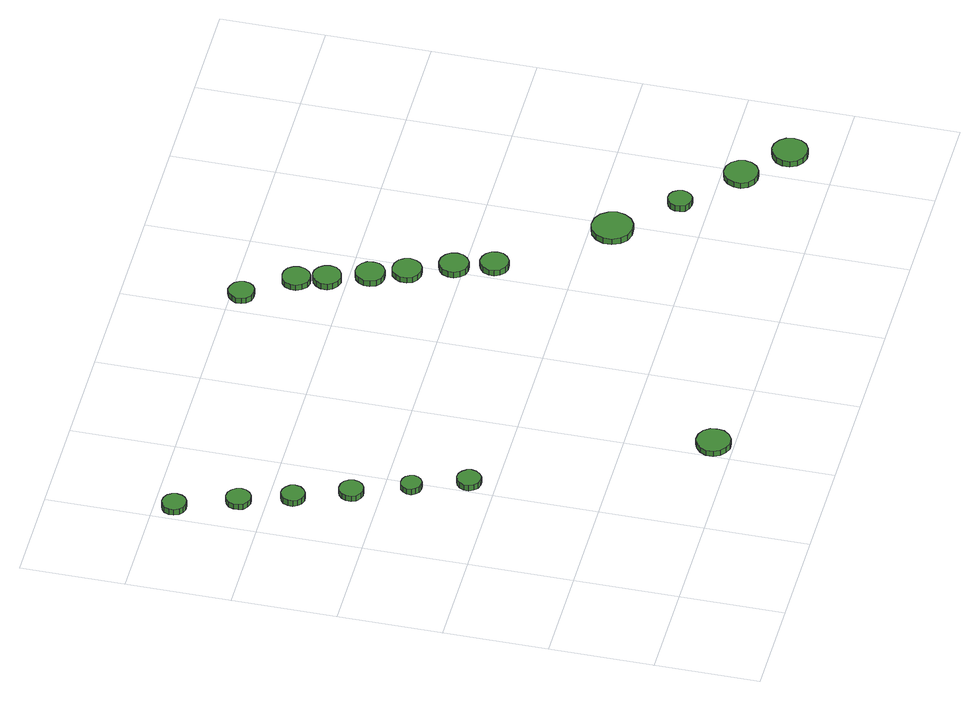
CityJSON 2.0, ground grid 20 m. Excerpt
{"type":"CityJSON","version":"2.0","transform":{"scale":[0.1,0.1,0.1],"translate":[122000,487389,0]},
"CityObjects":{
"tree1":{"type":"SolitaryVegetationObject","attributes":{"function":"something"},"geometry":[{"type":"MultiSurface","lod":"1","boundaries":[[[0,1,2,3,4,5,6,7,8,9,10,11,12,13,14]],[[15,16,17,18,19,20,21,22,23,24,25,26,27,28,29]],[[0,29,28,1]],[[1,28,27,2]],[[2,27,26,3]],[[3,26,25,4]],[[4,25,24,5]],[[5,24,23,6]],[[6,23,22,7]],[[7,22,21,8]],[[8,21,20,9]],[[9,20,19,10]],[[10,19,18,11]],[[11,18,17,12]],[[12,17,16,13]],[[13,16,15,14]],[[14,15,29,0]]]}]},
"tree2":{"type":"SolitaryVegetationObject","attributes":{"function":"something"},"geometry":[{"type":"MultiSurface","lod":"1","boundaries":[[[30,31,32,33,34,35,36,37,38,39,40,41,42,43,44]],[[45,46,47,48,49,50,51,52,53,54,55,56,57,58,59]],[[30,59,58,31]],[[31,58,57,32]],[[32,57,56,33]],[[33,56,55,34]],[[34,55,54,35]],[[35,54,53,36]],[[36,53,52,37]],[[37,52,51,38]],[[38,51,50,39]],[[39,50,49,40]],[[40,49,48,41]],[[41,48,47,42]],[[42,47,46,43]],[[43,46,45,44]],[[44,45,59,30]]]}]},
"tree3":{"type":"SolitaryVegetationObject","attributes":{"function":"something"},"geometry":[{"type":"MultiSurface","lod":"1","boundaries":[[[60,61,62,63,64,65,66,67,68,69,70,71,72,73,74]],[[75,76,77,78,79,80,81,82,83,84,85,86,87,88,89]],[[60,89,88,61]],[[61,88,87,62]],[[62,87,86,63]],[[63,86,85,64]],[[64,85,84,65]],[[65,84,83,66]],[[66,83,82,67]],[[67,82,81,68]],[[68,81,80,69]],[[69,80,79,70]],[[70,79,78,71]],[[71,78,77,72]],[[72,77,76,73]],[[73,76,75,74]],[[74,75,89,60]]]}]},
"tree4":{"type":"SolitaryVegetationObject","attributes":{"function":"something"},"geometry":[{"type":"MultiSurface","lod":"1","boundaries":[[[90,91,92,93,94,95,96,97,98,99,100,101,102,103,104]],[[105,106,107,108,109,110,111,112,113,114,115,116,117,118,119]],[[90,119,118,91]],[[91,118,117,92]],[[92,117,116,93]],[[93,116,115,94]],[[94,115,114,95]],[[95,114,113,96]],[[96,113,112,97]],[[97,112,111,98]],[[98,111,110,99]],[[99,110,109,100]],[[100,109,108,101]],[[101,108,107,102]],[[102,107,106,103]],[[103,106,105,104]],[[104,105,119,90]]]}]},
"tree5":{"type":"SolitaryVegetationObject","attributes":{"function":"something"},"geometry":[{"type":"MultiSurface","lod":"1","boundaries":[[[120,121,122,123,124,125,126,127,128,129,130,131,132,133,134]],[[135,136,137,138,139,140,141,142,143,144,145,146,147,148,149]],[[120,149,148,121]],[[121,148,147,122]],[[122,147,146,123]],[[123,146,145,124]],[[124,145,144,125]],[[125,144,143,126]],[[126,143,142,127]],[[127,142,141,128]],[[128,141,140,129]],[[129,140,139,130]],[[130,139,138,131]],[[131,138,137,132]],[[132,137,136,133]],[[133,136,135,134]],[[134,135,149,120]]]}]},
"tree6":{"type":"SolitaryVegetationObject","attributes":{"function":"something"},"geometry":[{"type":"MultiSurface","lod":"1","boundaries":[[[150,151,152,153,154,155,156,157,158,159,160,161,162,163,164]],[[165,166,167,168,169,170,171,172,173,174,175,176,177,178,179]],[[150,179,178,151]],[[151,178,177,152]],[[152,177,176,153]],[[153,176,175,154]],[[154,175,174,155]],[[155,174,173,156]],[[156,173,172,157]],[[157,172,171,158]],[[158,171,170,159]],[[159,170,169,160]],[[160,169,168,161]],[[161,168,167,162]],[[162,167,166,163]],[[163,166,165,164]],[[164,165,179,150]]]}]},
"tree7":{"type":"SolitaryVegetationObject","attributes":{"function":"something"},"geometry":[{"type":"MultiSurface","lod":"1","boundaries":[[[180,181,182,183,184,185,186,187,188,189,190,191,192,193,194]],[[195,196,197,198,199,200,201,202,203,204,205,206,207,208,209]],[[180,209,208,181]],[[181,208,207,182]],[[182,207,206,183]],[[183,206,205,184]],[[184,205,204,185]],[[185,204,203,186]],[[186,203,202,187]],[[187,202,201,188]],[[188,201,200,189]],[[189,200,199,190]],[[190,199,198,191]],[[191,198,197,192]],[[192,197,196,193]],[[193,196,195,194]],[[194,195,209,180]]]}]},
"tree8":{"type":"SolitaryVegetationObject","attributes":{"function":"something"},"geometry":[{"type":"MultiSurface","lod":"1","boundaries":[[[210,211,212,213,214,215,216,217,218,219,220,221,222,223,224]],[[225,226,227,228,229,230,231,232,233,234,235,236,237,238,239]],[[210,239,238,211]],[[211,238,237,212]],[[212,237,236,213]],[[213,236,235,214]],[[214,235,234,215]],[[215,234,233,216]],[[216,233,232,217]],[[217,232,231,218]],[[218,231,230,219]],[[219,230,229,220]],[[220,229,228,221]],[[221,228,227,222]],[[222,227,226,223]],[[223,226,225,224]],[[224,225,239,210]]]}]},
"tree9":{"type":"SolitaryVegetationObject","attributes":{"function":"something"},"geometry":[{"type":"MultiSurface","lod":"1","boundaries":[[[240,241,242,243,244,245,246,247,248,249,250,251,252,253,254]],[[255,256,257,258,259,260,261,262,263,264,265,266,267,268,269]],[[240,269,268,241]],[[241,268,267,242]],[[242,267,266,243]],[[243,266,265,244]],[[244,265,264,245]],[[245,264,263,246]],[[246,263,262,247]],[[247,262,261,248]],[[248,261,260,249]],[[249,260,259,250]],[[250,259,258,251]],[[251,258,257,252]],[[252,257,256,253]],[[253,256,255,254]],[[254,255,269,240]]]}]},
"tree10":{"type":"SolitaryVegetationObject","attributes":{"function":"something"},"geometry":[{"type":"MultiSurface","lod":"1","boundaries":[[[270,271,272,273,274,275,276,277,278,279,280,281,282,283,284]],[[285,286,287,288,289,290,291,292,293,294,295,296,297,298,299]],[[270,299,298,271]],[[271,298,297,272]],[[272,297,296,273]],[[273,296,295,274]],[[274,295,294,275]],[[275,294,293,276]],[[276,293,292,277]],[[277,292,291,278]],[[278,291,290,279]],[[279,290,289,280]],[[280,289,288,281]],[[281,288,287,282]],[[282,287,286,283]],[[283,286,285,284]],[[284,285,299,270]]]}]},
"tree11":{"type":"SolitaryVegetationObject","attributes":{"function":"something"},"geometry":[{"type":"MultiSurface","lod":"1","boundaries":[[[300,301,302,303,304,305,306,307,308,309,310,311,312,313,314]],[[315,316,317,318,319,320,321,322,323,324,325,326,327,328,329]],[[300,329,328,301]],[[301,328,327,302]],[[302,327,326,303]],[[303,326,325,304]],[[304,325,324,305]],[[305,324,323,306]],[[306,323,322,307]],[[307,322,321,308]],[[308,321,320,309]],[[309,320,319,310]],[[310,319,318,311]],[[311,318,317,312]],[[312,317,316,313]],[[313,316,315,314]],[[314,315,329,300]]]}]},
"tree12":{"type":"SolitaryVegetationObject","attributes":{"function":"something"},"geometry":[{"type":"MultiSurface","lod":"1","boundaries":[[[330,331,332,333,334,335,336,337,338,339,340,341,342,343,344]],[[345,346,347,348,349,350,351,352,353,354,355,356,357,358,359]],[[330,359,358,331]],[[331,358,357,332]],[[332,357,356,333]],[[333,356,355,334]],[[334,355,354,335]],[[335,354,353,336]],[[336,353,352,337]],[[337,352,351,338]],[[338,351,350,339]],[[339,350,349,340]],[[340,349,348,341]],[[341,348,347,342]],[[342,347,346,343]],[[343,346,345,344]],[[344,345,359,330]]]}]},
"tree13":{"type":"SolitaryVegetationObject","attributes":{"function":"something"},"geometry":[{"type":"MultiSurface","lod":"1","boundaries":[[[360,361,362,363,364,365,366,367,368,369,370,371,372,373,374]],[[375,376,377,378,379,380,381,382,383,384,385,386,387,388,389]],[[360,389,388,361]],[[361,388,387,362]],[[362,387,386,363]],[[363,386,385,364]],[[364,385,384,365]],[[365,384,383,366]],[[366,383,382,367]],[[367,382,381,368]],[[368,381,380,369]],[[369,380,379,370]],[[370,379,378,371]],[[371,378,377,372]],[[372,377,376,373]],[[373,376,375,374]],[[374,375,389,360]]]}]},
"tree14":{"type":"SolitaryVegetationObject","attributes":{"function":"something"},"geometry":[{"type":"MultiSurface","lod":"1","boundaries":[[[390,391,392,393,394,395,396,397,398,399,400,401,402,403,404]],[[405,406,407,408,409,410,411,412,413,414,415,416,417,418,419]],[[390,419,418,391]],[[391,418,417,392]],[[392,417,416,393]],[[393,416,415,394]],[[394,415,414,395]],[[395,414,413,396]],[[396,413,412,397]],[[397,412,411,398]],[[398,411,410,399]],[[399,410,409,400]],[[400,409,408,401]],[[401,408,407,402]],[[402,407,406,403]],[[403,406,405,404]],[[404,405,419,390]]]}]},
"tree15":{"type":"SolitaryVegetationObject","attributes":{"function":"something"},"geometry":[{"type":"MultiSurface","lod":"1","boundaries":[[[420,421,422,423,424,425,426,427,428,429,430,431,432,433,434]],[[435,436,437,438,439,440,441,442,443,444,445,446,447,448,449]],[[420,449,448,421]],[[421,448,447,422]],[[422,447,446,423]],[[423,446,445,424]],[[424,445,444,425]],[[425,444,443,426]],[[426,443,442,427]],[[427,442,441,428]],[[428,441,440,429]],[[429,440,439,430]],[[430,439,438,431]],[[431,438,437,432]],[[432,437,436,433]],[[433,436,435,434]],[[434,435,449,420]]]}]},
"tree16":{"type":"SolitaryVegetationObject","attributes":{"function":"something"},"geometry":[{"type":"MultiSurface","lod":"1","boundaries":[[[450,451,452,453,454,455,456,457,458,459,460,461,462,463,464]],[[465,466,467,468,469,470,471,472,473,474,475,476,477,478,479]],[[450,479,478,451]],[[451,478,477,452]],[[452,477,476,453]],[[453,476,475,454]],[[454,475,474,455]],[[455,474,473,456]],[[456,473,472,457]],[[457,472,471,458]],[[458,471,470,459]],[[459,470,469,460]],[[460,469,468,461]],[[461,468,467,462]],[[462,467,466,463]],[[463,466,465,464]],[[464,465,479,450]]]}]},
"tree17":{"type":"SolitaryVegetationObject","attributes":{"function":"something"},"geometry":[{"type":"MultiSurface","lod":"1","boundaries":[[[480,481,482,483,484,485,486,487,488,489,490,491,492,493,494]],[[495,496,497,498,499,500,501,502,503,504,505,506,507,508,509]],[[480,509,508,481]],[[481,508,507,482]],[[482,507,506,483]],[[483,506,505,484]],[[484,505,504,485]],[[485,504,503,486]],[[486,503,502,487]],[[487,502,501,488]],[[488,501,500,489]],[[489,500,499,490]],[[490,499,498,491]],[[491,498,497,492]],[[492,497,496,493]],[[493,496,495,494]],[[494,495,509,480]]]}]},
"tree18":{"type":"SolitaryVegetationObject","attributes":{"function":"something"},"geometry":[{"type":"MultiSurface","lod":"1","boundaries":[[[510,511,512,513,514,515,516,517,518,519,520,521,522,523,524]],[[525,526,527,528,529,530,531,532,533,534,535,536,537,538,539]],[[510,539,538,511]],[[511,538,537,512]],[[512,537,536,513]],[[513,536,535,514]],[[514,535,534,515]],[[515,534,533,516]],[[516,533,532,517]],[[517,532,531,518]],[[518,531,530,519]],[[519,530,529,520]],[[520,529,528,521]],[[521,528,527,522]],[[522,527,526,523]],[[523,526,525,524]],[[524,525,539,510]]]}]}
},
"vertices":[
[56,963,15],[54,972,15],[49,980,15],[40,985,15],[30,986,15],[21,983,15],[14,977,15],[10,968,15],[10,958,15],[14,949,15],[21,943,15],[30,940,15],[40,941,15],[49,946,15],[54,953,15],[54,953,2],[49,946,2],[40,941,2],[30,940,2],[21,943,2],[14,949,2],[10,958,2],[10,968,2],[14,977,2],[21,983,2],[30,986,2],[40,985,2],[49,980,2],[54,972,2],[56,963,2],
[100,851,13],[98,861,13],[92,869,13],[84,874,13],[74,875,13],[65,872,13],[57,865,13],[54,856,13],[54,847,13],[57,838,13],[65,831,13],[74,828,13],[84,829,13],[92,834,13],[98,842,13],[98,842,1],[92,834,1],[84,829,1],[74,828,1],[65,831,1],[57,838,1],[54,847,1],[54,856,1],[57,865,1],[65,872,1],[74,875,1],[84,874,1],[92,869,1],[98,861,1],[100,851,1],
[132,757,13],[130,766,13],[124,773,13],[116,778,13],[107,779,13],[98,776,13],[91,770,13],[87,761,13],[87,752,13],[91,743,13],[98,737,13],[107,734,13],[116,735,13],[124,740,13],[130,747,13],[130,747,0],[124,740,0],[116,735,0],[107,734,0],[98,737,0],[91,743,0],[87,752,0],[87,761,0],[91,770,0],[98,776,0],[107,779,0],[116,778,0],[124,773,0],[130,766,0],[132,757,0],
[171,655,13],[169,665,13],[163,673,13],[155,677,13],[145,678,13],[136,675,13],[128,669,13],[124,660,13],[124,650,13],[128,641,13],[136,635,13],[145,632,13],[155,633,13],[163,638,13],[169,646,13],[169,646,1],[163,638,1],[155,633,1],[145,632,1],[136,635,1],[128,641,1],[124,650,1],[124,660,1],[128,669,1],[136,675,1],[145,678,1],[155,677,1],[163,673,1],[169,665,1],[171,655,1],
[209,551,13],[207,559,13],[202,566,13],[195,570,13],[187,571,13],[179,569,13],[173,563,13],[169,555,13],[169,547,13],[173,540,13],[179,534,13],[187,532,13],[195,532,13],[202,537,13],[207,543,13],[207,543,0],[202,537,0],[195,532,0],[187,532,0],[179,534,0],[173,540,0],[169,547,0],[169,555,0],[173,563,0],[179,569,0],[187,571,0],[195,570,0],[202,566,0],[207,559,0],[209,551,0],
[248,451,14],[246,460,14],[240,468,14],[232,473,14],[223,474,14],[214,471,14],[207,464,14],[203,456,14],[203,446,14],[207,438,14],[214,431,14],[223,428,14],[232,429,14],[240,434,14],[246,442,14],[246,442,1],[240,434,1],[232,429,1],[223,428,1],[214,431,1],[207,438,1],[203,446,1],[203,456,1],[207,464,1],[214,471,1],[223,474,1],[232,473,1],[240,468,1],[246,460,1],[248,451,1],
[460,37,18],[458,50,18],[450,61,18],[438,68,18],[424,69,18],[412,65,18],[402,56,18],[396,44,18],[396,30,18],[402,18,18],[412,9,18],[424,4,18],[438,6,18],[450,13,18],[458,24,18],[458,24,6],[450,13,6],[438,6,6],[424,4,6],[412,9,6],[402,18,6],[396,30,6],[396,44,6],[402,56,6],[412,65,6],[424,69,6],[438,68,6],[450,61,6],[458,50,6],[460,37,6],
[668,980,17],[666,990,17],[660,998,17],[651,1003,17],[641,1005,17],[631,1001,17],[623,994,17],[619,985,17],[619,975,17],[623,966,17],[631,959,17],[641,956,17],[651,957,17],[660,962,17],[666,970,17],[666,970,5],[660,962,5],[651,957,5],[641,956,5],[631,959,5],[623,966,5],[619,975,5],[619,985,5],[623,994,5],[631,1001,5],[641,1005,5],[651,1003,5],[660,998,5],[666,990,5],[668,980,5],
[750,837,15],[748,848,15],[741,857,15],[732,863,15],[721,864,15],[710,860,15],[702,853,15],[697,843,15],[697,831,15],[702,821,15],[710,814,15],[721,810,15],[732,812,15],[741,817,15],[748,826,15],[748,826,2],[741,817,2],[732,812,2],[721,810,2],[710,814,2],[702,821,2],[697,831,2],[697,843,2],[702,853,2],[710,860,2],[721,864,2],[732,863,2],[741,857,2],[748,848,2],[750,837,2],
[734,892,15],[732,903,15],[725,912,15],[716,917,15],[705,918,15],[694,915,15],[686,908,15],[681,897,15],[681,886,15],[686,876,15],[694,868,15],[705,865,15],[716,866,15],[725,872,15],[732,881,15],[732,881,3],[725,872,3],[716,866,3],[705,865,3],[694,868,3],[686,876,3],[681,886,3],[681,897,3],[686,908,3],[694,915,3],[705,918,3],[716,917,3],[725,912,3],[732,903,3],[734,892,3],
[780,762,14],[778,774,14],[771,783,14],[761,789,14],[749,790,14],[738,786,14],[730,779,14],[725,768,14],[725,757,14],[730,746,14],[738,738,14],[749,735,14],[761,736,14],[771,742,14],[778,751,14],[778,751,1],[771,742,1],[761,736,1],[749,735,1],[738,738,1],[730,746,1],[725,757,1],[725,768,1],[730,779,1],[738,786,1],[749,790,1],[761,789,1],[771,783,1],[778,774,1],[780,762,1],
[805,699,14],[802,710,14],[796,719,14],[785,725,14],[774,726,14],[763,723,14],[754,715,14],[750,705,14],[750,693,14],[754,682,14],[763,675,14],[774,671,14],[785,672,14],[796,678,14],[802,687,14],[802,687,2],[796,678,2],[785,672,2],[774,671,2],[763,675,2],[754,682,2],[750,693,2],[750,705,2],[754,715,2],[763,723,2],[774,726,2],[785,725,2],[796,719,2],[802,710,2],[805,699,2],
[853,545,20],[851,556,20],[844,565,20],[835,570,20],[823,572,20],[813,568,20],[805,561,20],[800,550,20],[800,539,20],[805,529,20],[813,522,20],[823,518,20],[835,519,20],[844,525,20],[851,534,20],[851,534,7],[844,525,7],[835,519,7],[823,518,7],[813,522,7],[805,529,7],[800,539,7],[800,550,7],[805,561,7],[813,568,7],[823,572,7],[835,570,7],[844,565,7],[851,556,7],[853,545,7],
[836,617,17],[834,629,17],[827,638,17],[817,644,17],[805,645,17],[794,641,17],[786,634,17],[781,623,17],[781,611,17],[786,601,17],[794,593,17],[805,590,17],[817,591,17],[827,597,17],[834,606,17],[834,606,4],[827,597,4],[817,591,4],[805,590,4],[794,593,4],[786,601,4],[781,611,4],[781,623,4],[786,634,4],[794,641,4],[805,645,4],[817,644,4],[827,638,4],[834,629,4],[836,617,4],
[1013,357,21],[1009,373,21],[1000,386,21],[986,394,21],[969,396,21],[954,391,21],[942,380,21],[935,365,21],[935,349,21],[942,334,21],[954,323,21],[969,318,21],[986,320,21],[1000,328,21],[1009,341,21],[1009,341,8],[1000,328,8],[986,320,8],[969,318,8],[954,323,8],[942,334,8],[935,349,8],[935,365,8],[942,380,8],[954,391,8],[969,396,8],[986,394,8],[1000,386,8],[1009,373,8],[1013,357,8],
[1106,255,16],[1104,264,16],[1098,272,16],[1090,277,16],[1081,278,16],[1072,275,16],[1064,268,16],[1061,260,16],[1061,250,16],[1064,241,16],[1072,235,16],[1081,232,16],[1090,233,16],[1098,238,16],[1104,246,16],[1104,246,3],[1098,238,3],[1090,233,3],[1081,232,3],[1072,235,3],[1064,241,3],[1061,250,3],[1061,260,3],[1064,268,3],[1072,275,3],[1081,278,3],[1090,277,3],[1098,272,3],[1104,264,3],[1106,255,3],
[1216,163,15],[1213,176,15],[1205,187,15],[1193,194,15],[1180,195,15],[1167,191,15],[1157,182,15],[1151,170,15],[1151,156,15],[1157,144,15],[1167,135,15],[1180,131,15],[1193,132,15],[1205,139,15],[1213,150,15],[1213,150,3],[1205,139,3],[1193,132,3],[1180,131,3],[1167,135,3],[1157,144,3],[1151,156,3],[1151,170,3],[1157,182,3],[1167,191,3],[1180,195,3],[1193,194,3],[1205,187,3],[1213,176,3],[1216,163,3],
[1298,90,15],[1295,104,15],[1287,115,15],[1275,122,15],[1261,124,15],[1248,119,15],[1237,110,15],[1231,97,15],[1231,83,15],[1237,70,15],[1248,61,15],[1261,57,15],[1275,58,15],[1287,65,15],[1295,76,15],[1295,76,2],[1287,65,2],[1275,58,2],[1261,57,2],[1248,61,2],[1237,70,2],[1231,83,2],[1231,97,2],[1237,110,2],[1248,119,2],[1261,124,2],[1275,122,2],[1287,115,2],[1295,104,2],[1298,90,2]
]}
